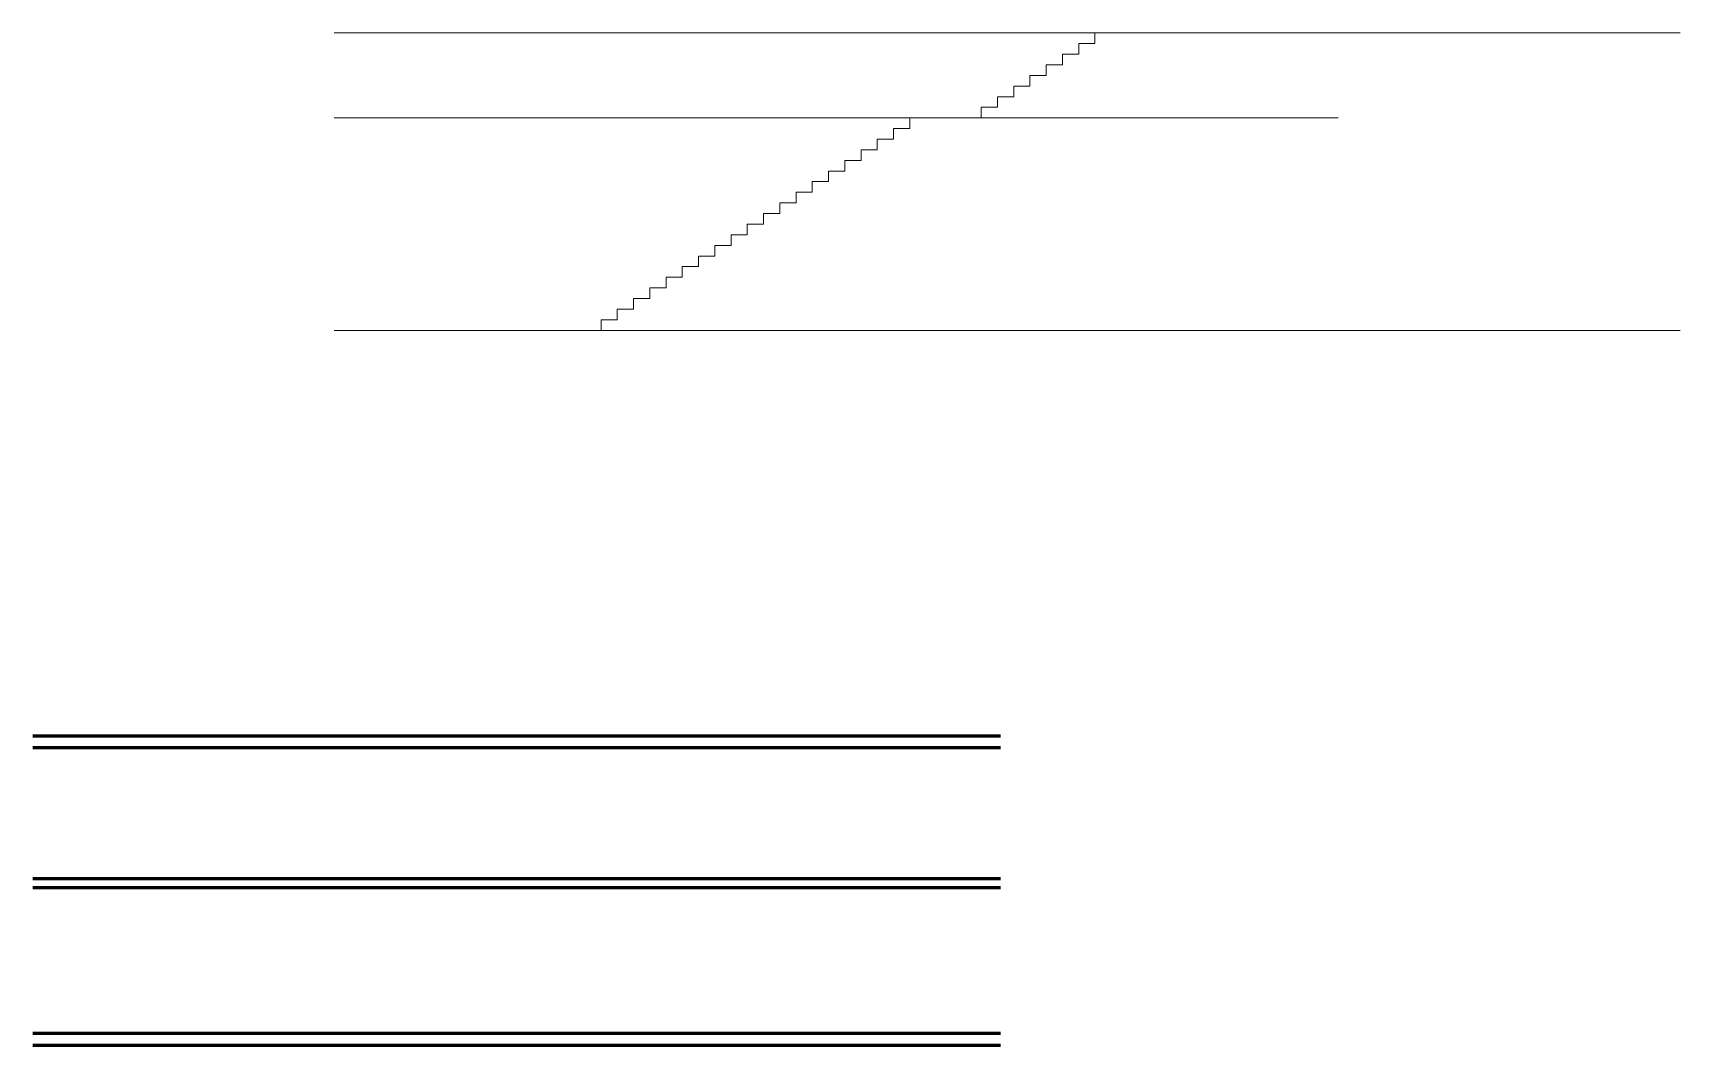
# Model space of a CAD drawing. Header units: millimetres. Extents: x 2030 to 44114, y 1520 to 18221.
# Drawn here: x 32582 to 35349, y 1520 to 3221 of the extents above; entities that cross this region are included whole.
import ezdxf

# ---------------------------------------------------------------- set-up
doc = ezdxf.new("R2010")
doc.units = ezdxf.units.MM
for name, color, linetype, lineweight in [('014 - Cotas', 14, 'Continuous', 5), ('02', 2, 'Continuous', 13), ('06', 6, 'Continuous', 60)]:
    doc.layers.add(name, color=color, linetype=linetype, lineweight=lineweight)

msp = doc.modelspace()

# ---------------------------------------------------------------- linework, layer by layer
at = {"layer": '014 - Cotas'}
for p, q in [((33087.71, 3221.01), (35349.17, 3221.01)), ((33087.71, 3078.21), (34774.72, 3078.21)), ((33087.71, 2721.01), (35349.17, 2721.01))]:
    msp.add_line(p, q, dxfattribs=at)
at = {"layer": '02'}
for points in [[(34366.1, 3203.23), (34366.1, 3221.09), (34393.4, 3221.09), (34393.4, 3221.09)], [(34311.5, 3167.51), (34311.5, 3185.37), (34338.8, 3185.37), (34338.8, 3185.37)], [(34338.8, 3185.37), (34338.8, 3203.23), (34366.1, 3203.23), (34366.1, 3203.23)], [(34284.2, 3149.65), (34284.2, 3167.51), (34311.5, 3167.51), (34311.5, 3167.51)], [(34229.6, 3113.93), (34229.6, 3131.79), (34256.9, 3131.79), (34256.9, 3131.79)], [(34256.9, 3131.79), (34256.9, 3149.65), (34284.2, 3149.65), (34284.2, 3149.65)], [(34202.3, 3096.07), (34202.3, 3113.93), (34229.6, 3113.93), (34229.6, 3113.93)], [(34055, 3060.35), (34055, 3078.21), (34175, 3078.21), (34175, 3078.21)], [(34175, 3078.21), (34175, 3096.07), (34202.3, 3096.07), (34202.3, 3096.07)], [(34027.7, 3042.49), (34027.7, 3060.35), (34055, 3060.35), (34055, 3060.35)], [(33973.1, 3006.77), (33973.1, 3024.63), (34000.4, 3024.63), (34000.4, 3024.63)], [(34000.4, 3024.63), (34000.4, 3042.49), (34027.7, 3042.49), (34027.7, 3042.49)], [(33918.5, 2971.05), (33918.5, 2988.91), (33945.8, 2988.91), (33945.8, 2988.91)], [(33945.8, 2988.91), (33945.8, 3006.77), (33973.1, 3006.77), (33973.1, 3006.77)], [(33891.2, 2953.19), (33891.2, 2971.05), (33918.5, 2971.05), (33918.5, 2971.05)], [(33836.6, 2917.47), (33836.6, 2935.33), (33863.9, 2935.33), (33863.9, 2935.33)], [(33863.9, 2935.33), (33863.9, 2953.19), (33891.2, 2953.19), (33891.2, 2953.19)], [(33809.3, 2899.61), (33809.3, 2917.47), (33836.6, 2917.47), (33836.6, 2917.47)], [(33754.7, 2863.89), (33754.7, 2881.75), (33782, 2881.75), (33782, 2881.75)], [(33782, 2881.75), (33782, 2899.61), (33809.3, 2899.61), (33809.3, 2899.61)], [(33727.4, 2846.03), (33727.4, 2863.89), (33754.7, 2863.89), (33754.7, 2863.89)], [(33672.8, 2810.31), (33672.8, 2828.17), (33700.1, 2828.17), (33700.1, 2828.17)], [(33700.1, 2828.17), (33700.1, 2846.03), (33727.4, 2846.03), (33727.4, 2846.03)], [(33645.5, 2792.45), (33645.5, 2810.31), (33672.8, 2810.31), (33672.8, 2810.31)], [(33590.9, 2756.73), (33590.9, 2774.59), (33618.2, 2774.59), (33618.2, 2774.59)], [(33618.2, 2774.59), (33618.2, 2792.45), (33645.5, 2792.45), (33645.5, 2792.45)], [(33563.6, 2738.87), (33563.6, 2756.73), (33590.9, 2756.73), (33590.9, 2756.73)], [(33536.3, 2721.01), (33536.3, 2738.87), (33563.6, 2738.87), (33563.6, 2738.87)]]:
    msp.add_lwpolyline(points, dxfattribs=at)
at = {"layer": '06'}
for p, q in [((32581.79, 2039.61), (34207.38, 2039.61)), ((32581.79, 2019.61), (34207.38, 2019.61)), ((32581.79, 1799.61), (34207.38, 1799.61)), ((32581.79, 1784.61), (34207.38, 1784.61)), ((32581.79, 1539.61), (34207.38, 1539.61)), ((32581.79, 1519.61), (34207.38, 1519.61))]:
    msp.add_line(p, q, dxfattribs=at)

doc.saveas('drawing.dxf')
